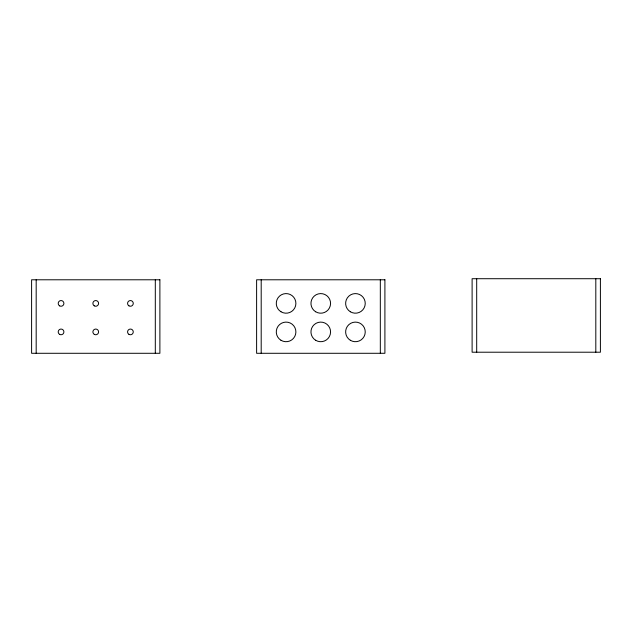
<?xml version="1.0" encoding="UTF-8"?>
<svg xmlns="http://www.w3.org/2000/svg" width="632" height="632" viewBox="0 0 632 632"><rect width="100%" height="100%" fill="white"/><g stroke="black" fill="none" stroke-linecap="round" stroke-linejoin="round"><path stroke-width="0.95" d="M595.81 278.712L595.81 352.214M476.694 278.712L476.694 352.214M380.322 279.786L380.322 353.288M261.198 279.786L261.198 353.288M155.306 279.786L155.306 353.288M36.182 279.786L36.182 353.288M600.4 278.712L472.112 278.712L472.112 352.214L600.4 352.214L600.4 278.712M159.888 279.786L31.6 279.786L31.6 353.288L159.888 353.288L159.888 279.786M384.904 279.786L256.616 279.786L256.616 353.288L384.904 353.288L384.904 279.786M128.991 334.375A2.852 2.852 0 0 0 133.273 331.903A2.852 2.852 0 0 0 128.991 329.438A2.852 2.852 0 0 0 128.991 334.375M59.629 305.872A2.852 2.852 0 0 0 63.903 303.4A2.852 2.852 0 0 0 59.629 300.935A2.852 2.852 0 0 0 59.629 305.872M128.936 305.833A2.852 2.852 0 0 0 133.273 303.463A2.852 2.852 0 0 0 129.054 300.895A2.852 2.852 0 0 0 128.936 305.833M94.255 305.833A2.852 2.852 0 0 0 98.592 303.471A2.852 2.852 0 0 0 94.373 300.895A2.852 2.852 0 0 0 94.255 305.833M94.31 334.375A2.852 2.852 0 0 0 98.592 331.903A2.852 2.852 0 0 0 94.31 329.438A2.852 2.852 0 0 0 94.31 334.375M59.629 334.375A2.852 2.852 0 0 0 63.903 331.903A2.852 2.852 0 0 0 59.629 329.438A2.852 2.852 0 0 0 59.629 334.375M350.333 311.758A9.796 9.796 0 0 0 365.233 303.637A9.796 9.796 0 0 0 350.752 294.788A9.796 9.796 0 0 0 350.333 311.758M350.333 340.269A9.796 9.796 0 0 0 365.233 332.148A9.796 9.796 0 0 0 350.752 323.3A9.796 9.796 0 0 0 350.333 340.269M315.652 311.758A9.796 9.796 0 0 0 330.56 303.637A9.796 9.796 0 0 0 316.071 294.788A9.796 9.796 0 0 0 315.652 311.758M315.652 340.269A9.796 9.796 0 0 0 330.56 332.148A9.796 9.796 0 0 0 316.071 323.3A9.796 9.796 0 0 0 315.652 340.269M280.979 311.758A9.796 9.796 0 0 0 295.887 303.637A9.796 9.796 0 0 0 281.398 294.788A9.796 9.796 0 0 0 280.979 311.758M280.979 340.269A9.796 9.796 0 0 0 295.887 332.148A9.796 9.796 0 0 0 281.398 323.3A9.796 9.796 0 0 0 280.979 340.269"/></g></svg>
